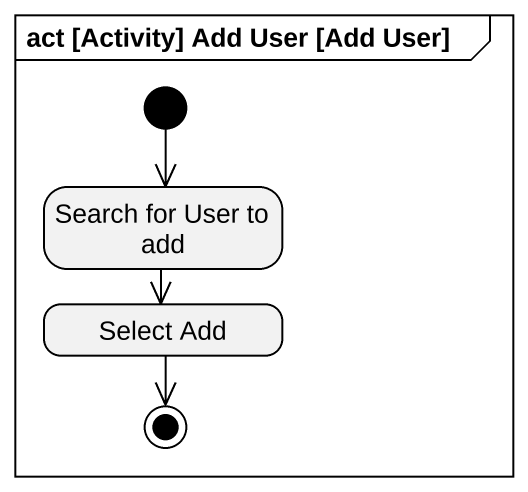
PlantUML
@startuml
mainframe act [Activity] Add User [Add User]
hide empty description
state "Search for User to add" as Search_for_User_to_add
state "Select Add" as Select_Add
[*] --> Search_for_User_to_add
Search_for_User_to_add --> Select_Add
Select_Add --> [*]
@enduml
